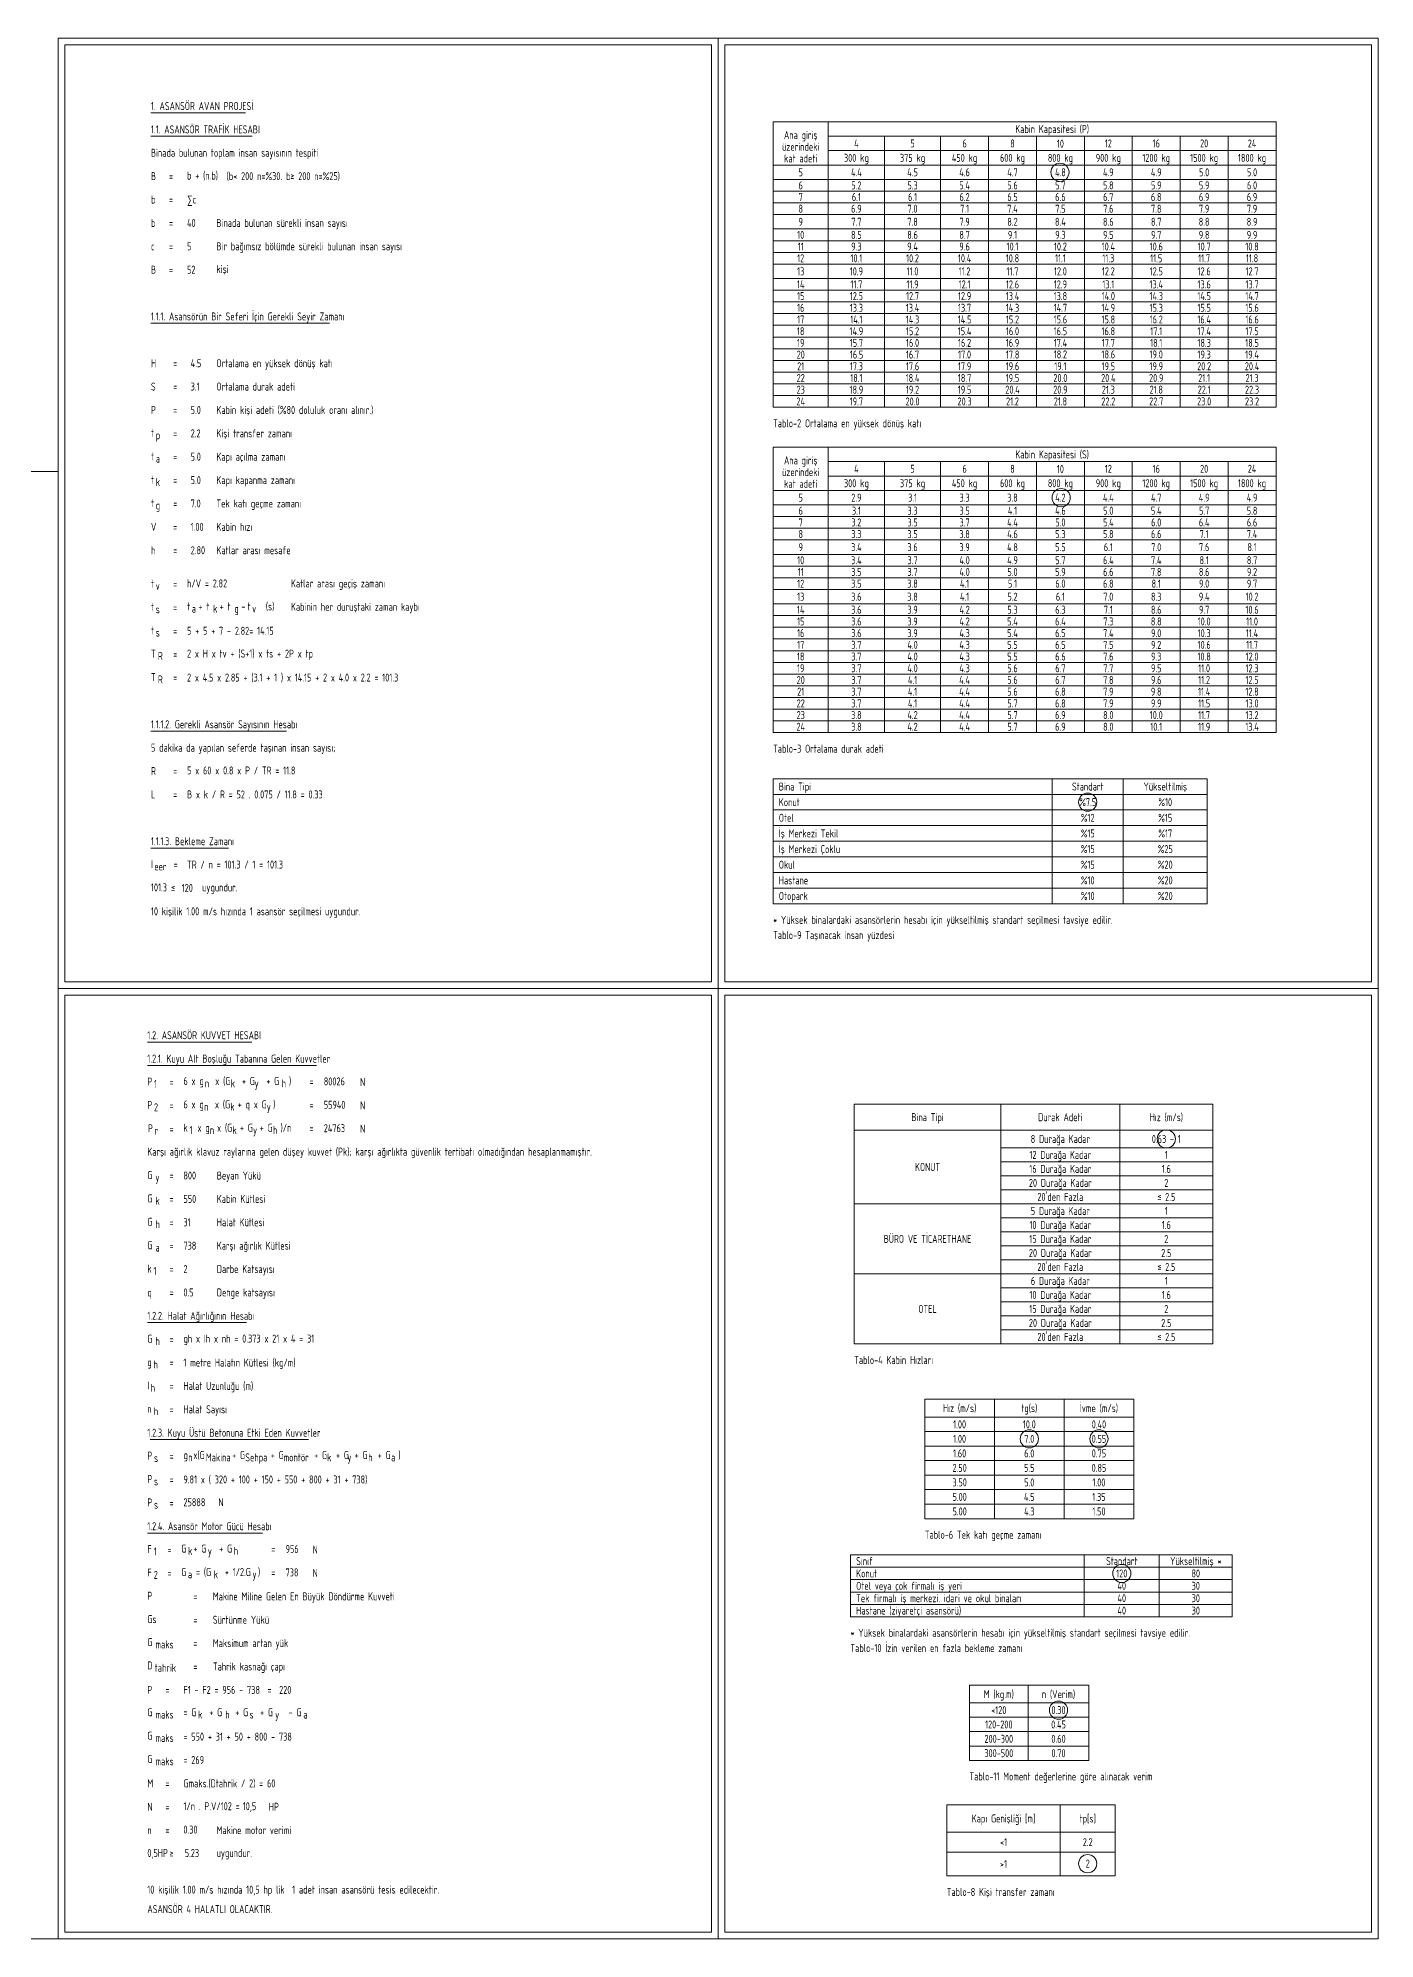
# Model space of a CAD drawing. Extents: x 173271 to 181879, y -242817 to -239967.
# Drawn here: x 175650 to 177656, y -242817 to -239967 of the extents above; entities that cross this region are included whole.
import ezdxf
from ezdxf.enums import TextEntityAlignment as Align

# ---------------------------------------------------------------- set-up
doc = ezdxf.new("R2010")
doc.units = 0
doc.header["$MEASUREMENT"] = 0
doc.layers.add('YAZI', color=7, linetype='CONTINUOUS')
doc.layers.add('YAZI1', color=240, linetype='CONTINUOUS')
doc.styles.add('style4', font='isocpeur.ttf', dxfattribs={"height": 8})

msp = doc.modelspace()

# ---------------------------------------------------------------- linework, layer by layer
at = {"layer": 'YAZI', "color": 2, "lineweight": 15}
for points in [[(175819.831, -240078.791), (175961.718, -240078.791)], [(175819.831, -240113.844), (175971.579, -240113.844)], [(175819.831, -240394.266), (176087.567, -240394.266)], [(175819.831, -241005.741), (176023.121, -241005.741)], [(175819.831, -241181.004), (175935.877, -241181.004)], [(175814.419, -241471.907), (175970.886, -241471.907)], [(175814.419, -241506.959), (176068.075, -241506.959)], [(175814.419, -241892.539), (175963.314, -241892.539)], [(175818.632, -242067.803), (176055.995, -242067.803)], [(175814.419, -242208.014), (175986.943, -242208.014)]]:
    msp.add_lwpolyline(points, dxfattribs=at)
for centre in [(177183.059, -240167.838), (177184.865, -240655.653), (177224.696, -241112.188), (177342.599, -241617.071), (177137.084, -242066.733), (177241.549, -242066.733), (177275.785, -242268.539), (177180.885, -242473.475), (177224.703, -242703.595)]:
    msp.add_circle(centre, 13.627, dxfattribs=at)
at = {"layer": 'YAZI1', "color": 2, "linetype": 'Continuous', "lineweight": 15}
for p, q in [((174305.827, -240616.561), (175680.531, -240616.561)), ((177094.543, -241565.115), (177094.543, -241924.486)), ((177272.718, -241565.155), (177272.718, -241924.526)), ((176874.455, -241603.784), (177412.479, -241603.784)), ((177094.543, -241630.474), (177412.479, -241630.474)), ((177094.543, -241651.49), (177412.479, -241651.49)), ((177094.543, -241672.506), (177412.479, -241672.506)), ((177094.543, -241693.522), (177412.479, -241693.522)), ((176874.455, -241714.538), (177412.479, -241714.538)), ((177094.543, -241735.553), (177412.479, -241735.553)), ((177094.543, -241756.569), (177412.479, -241756.569)), ((177094.543, -241777.585), (177412.479, -241777.585)), ((176874.455, -241819.406), (177412.479, -241819.406)), ((177094.543, -241798.391), (177412.479, -241798.391)), ((177094.543, -241840.422), (177412.479, -241840.422)), ((177094.543, -241861.438), (177412.479, -241861.438)), ((177094.543, -241882.454), (177412.479, -241882.454)), ((177094.543, -241903.47), (177412.479, -241903.47)), ((177183.618, -242615.325), (177183.618, -242721.975)), ((177013.26, -242656.391), (177265.788, -242656.391)), ((177265.788, -242686.425), (177013.26, -242686.425)), ((174305.827, -242816.561), (175680.531, -242816.561))]:
    msp.add_line(p, q, dxfattribs=at)
for points in [[(175680.531, -241391.561), (176670.531, -241391.561), (176670.531, -239966.561), (175680.531, -239966.561)], [(176670.531, -241391.561), (177660.531, -241391.561), (177660.531, -239966.561), (176670.531, -239966.561)], [(175690.531, -241381.561), (176660.531, -241381.561), (176660.531, -239976.561), (175690.531, -239976.561)], [(176680.531, -241381.561), (177650.531, -241381.561), (177650.531, -239976.561), (176680.531, -239976.561)], [(175680.531, -242816.561), (176670.531, -242816.561), (176670.531, -241391.561), (175680.531, -241391.561)], [(176670.531, -242816.561), (177660.531, -242816.561), (177660.531, -241391.561), (176670.531, -241391.561)], [(175690.531, -242806.561), (176660.531, -242806.561), (176660.531, -241401.561), (175690.531, -241401.561)], [(176680.531, -242806.561), (177650.531, -242806.561), (177650.531, -241401.561), (176680.531, -241401.561)], [(176874.455, -241565.115), (177412.479, -241565.115), (177412.479, -241924.486), (176874.455, -241924.486)], [(177013.26, -242615.325), (177265.788, -242615.325), (177265.788, -242721.975), (177013.26, -242721.975)]]:
    msp.add_lwpolyline(points, close=True, dxfattribs=at)
for points in [[(176752.874, -240092.191), (177507.093, -240092.191), (177507.093, -240520.106)], [(176752.874, -240092.191), (176752.874, -240520.106), (177507.093, -240520.106)], [(176835.678, -240092.191), (176835.678, -240520.106)], [(176835.678, -240113.805), (177507.093, -240113.805)], [(176835.678, -240135.418), (177507.093, -240135.418)], [(176919.885, -240113.805), (176919.885, -240520.106)], [(177004.093, -240113.805), (177004.093, -240520.106)], [(177075.95, -240113.805), (177075.95, -240520.106)], [(177147.807, -240113.805), (177147.807, -240520.106)], [(177219.665, -240114.474), (177219.665, -240520.106)], [(177291.522, -240113.805), (177291.522, -240520.106)], [(177363.379, -240113.805), (177363.379, -240520.106)], [(177435.236, -240113.805), (177435.236, -240520.106)], [(176752.874, -240157.031), (177507.093, -240157.031)], [(176752.874, -240178.644), (177507.093, -240178.644)], [(176752.874, -240196.188), (177507.093, -240196.188)], [(176752.874, -240213.731), (177507.093, -240213.731)], [(176752.874, -240231.274), (177507.093, -240231.274)], [(176752.874, -240252.887), (177507.093, -240252.887)], [(176752.874, -240270.431), (177507.093, -240270.431)], [(176752.874, -240287.974), (177507.093, -240287.974)], [(176752.874, -240305.517), (177507.093, -240305.517)], [(176752.874, -240327.13), (177507.093, -240327.13)], [(176752.874, -240344.674), (177507.093, -240344.674)], [(176752.874, -240362.217), (177507.093, -240362.217)], [(176752.874, -240379.76), (177507.093, -240379.76)], [(176752.874, -240397.303), (177507.093, -240397.303)], [(176752.874, -240414.847), (177507.093, -240414.847)], [(176752.874, -240432.39), (177507.093, -240432.39)], [(176752.874, -240449.933), (177507.093, -240449.933)], [(176752.874, -240467.476), (177507.093, -240467.476)], [(176752.874, -240485.02), (177507.093, -240485.02)], [(176752.874, -240502.563), (177507.093, -240502.563)], [(176752.874, -240580.007), (177507.093, -240580.007), (177507.093, -241007.922)], [(176752.874, -240580.007), (176752.874, -241007.922), (177507.093, -241007.922)], [(176835.678, -240580.007), (176835.678, -241007.922)], [(176835.678, -240601.62), (177507.093, -240601.62)], [(176835.678, -240623.233), (177507.093, -240623.233)], [(176919.885, -240601.62), (176919.885, -241007.922)], [(177004.093, -240601.62), (177004.093, -241007.922)], [(177075.95, -240601.62), (177075.95, -241007.922)], [(177147.807, -240601.62), (177147.807, -241007.922)], [(177219.665, -240602.29), (177219.665, -241007.922)], [(177291.522, -240601.62), (177291.522, -241007.922)], [(177363.379, -240601.62), (177363.379, -241007.922)], [(177435.236, -240601.62), (177435.236, -241007.922)], [(176752.874, -240644.847), (177507.093, -240644.847)], [(176752.874, -240666.46), (177507.093, -240666.46)], [(176752.874, -240684.003), (177507.093, -240684.003)], [(176752.874, -240701.547), (177507.093, -240701.547)], [(176752.874, -240719.09), (177507.093, -240719.09)], [(176752.874, -240740.703), (177507.093, -240740.703)], [(176752.874, -240758.246), (177507.093, -240758.246)], [(176752.874, -240775.79), (177507.093, -240775.79)], [(176752.874, -240793.333), (177507.093, -240793.333)], [(176752.874, -240814.946), (177507.093, -240814.946)], [(176752.874, -240832.489), (177507.093, -240832.489)], [(176752.874, -240850.033), (177507.093, -240850.033)], [(176752.874, -240867.576), (177507.093, -240867.576)], [(176752.874, -240885.119), (177507.093, -240885.119)], [(176752.874, -240902.662), (177507.093, -240902.662)], [(176752.874, -240920.206), (177507.093, -240920.206)], [(176752.874, -240937.749), (177507.093, -240937.749)], [(176752.874, -240955.292), (177507.093, -240955.292)], [(176752.874, -240972.835), (177507.093, -240972.835)], [(176752.874, -240990.379), (177507.093, -240990.379)], [(177403.974, -241077.026), (176752.874, -241077.026), (176752.874, -241264.555)], [(177171.438, -241077.026), (177171.438, -241264.555)], [(177277.955, -241077.026), (177277.955, -241264.555)], [(177403.974, -241077.026), (177403.974, -241264.555)], [(176752.874, -241100.467), (177403.974, -241100.467)], [(176752.874, -241123.908), (177403.974, -241123.908)], [(176752.874, -241147.349), (177403.974, -241147.349)], [(176752.874, -241170.79), (177403.974, -241170.79)], [(176752.874, -241194.232), (177403.974, -241194.232)], [(176752.874, -241217.673), (177403.974, -241217.673)], [(176752.874, -241241.114), (177403.974, -241241.114)], [(176752.874, -241264.555), (177403.974, -241264.555)], [(176980.386, -242007.274), (176980.386, -242186.432)], [(176980.386, -242007.274), (177293.781, -242007.274)], [(177084.851, -242007.274), (177084.851, -242186.432)], [(177189.316, -242007.274), (177189.316, -242186.432)], [(177293.781, -242007.274), (177293.781, -242186.432)], [(176980.386, -242034.087), (177293.781, -242034.087)], [(176980.386, -242055.851), (177293.781, -242055.851)], [(176980.386, -242077.614), (177293.781, -242077.614)], [(176980.386, -242099.378), (177293.781, -242099.378)], [(176980.386, -242121.142), (177293.781, -242121.142)], [(176980.386, -242142.905), (177293.781, -242142.905)], [(176980.386, -242164.669), (177293.781, -242164.669)], [(176980.386, -242186.432), (177293.781, -242186.432)], [(176868.858, -242240.712), (177441.492, -242240.712)], [(176868.858, -242240.712), (176868.858, -242333.469)], [(177219.507, -242240.712), (177219.507, -242333.469)], [(177332.062, -242240.712), (177332.062, -242333.469)], [(177441.492, -242240.712), (177441.492, -242333.469)], [(176868.858, -242259.264), (177441.492, -242259.264)], [(176868.858, -242277.815), (177441.492, -242277.815)], [(176868.858, -242296.366), (177441.492, -242296.366)], [(176868.858, -242314.918), (177441.492, -242314.918)], [(176868.858, -242333.469), (177441.492, -242333.469)], [(177047.303, -242548.766), (177047.303, -242436.217), (177226.356, -242436.217)], [(177135.415, -242436.217), (177135.415, -242548.766)], [(177226.356, -242436.217), (177226.356, -242548.766)], [(177047.303, -242462.719), (177226.356, -242462.719)], [(177047.303, -242484.231), (177226.356, -242484.231)], [(177047.303, -242505.743), (177226.356, -242505.743)], [(177047.303, -242527.255), (177226.356, -242527.255)], [(177047.303, -242548.766), (177226.356, -242548.766)]]:
    msp.add_lwpolyline(points, dxfattribs=at)

# ---------------------------------------------------------------- texts
at = {"layer": 'YAZI', "color": 2, "lineweight": 15, "style": 'style4', "width": 0.7}
for s, p in [('1. ASANSÖR AVAN PROJESİ', (175819.831, -240074.509)), ('1.1. ASANSÖR TRAFİK HESABI', (175819.831, -240109.562)), ('Binada bulunan toplam insan sayısının tespiti', (175819.831, -240144.615)), ('B', (175819.831, -240179.667)), ('b + (n.b)', (175873.925, -240178.802)), ('(b< 200 n=%%%30. b≥ 200 n=%%%25)', (175933.252, -240179.667)), ('=', (175846.878, -240179.667)), ('b', (175819.831, -240214.72)), ('=', (175846.878, -240214.72)), ('∑c', (175873.925, -240214.72)), ('b', (175819.831, -240249.773)), ('=', (175846.878, -240249.773)), ('Binada bulunan sürekli insan sayısı', (175918.065, -240249.773)), ('c', (175819.831, -240284.826)), ('=', (175846.878, -240284.826)), ('5', (175873.925, -240284.826)), ('Bir bağımsız bölümde sürekli bulunan insan sayısı ', (175918.065, -240284.826)), ('B', (175819.831, -240319.878)), ('kişi', (175918.065, -240319.013)), ('=', (175846.878, -240319.878)), ('1.1.1. Asansörün Bir Seferi İçin Gerekli Seyir Zamanı', (175819.831, -240389.984)), ('H', (175819.831, -240460.089)), ('=', (175853.153, -240460.089)), ('4.5', (175879.387, -240460.089)), ('Ortalama en yüksek dönüş katı', (175918.065, -240460.089)), ('S', (175819.831, -240495.142)), ('=', (175853.153, -240495.142)), ('3.1', (175879.387, -240495.142)), ('Ortalama durak adeti', (175918.065, -240495.142)), ('P', (175819.831, -240530.195)), ('=', (175853.153, -240530.195)), ('5.0', (175879.387, -240530.195)), ('Kabin kişi adeti (%80 doluluk oranı alınır.)', (175918.065, -240530.195)), ('t', (175819.831, -240564.598)), ('p', (175826.972, -240568.06)), ('=', (175853.153, -240565.247)), ('2.2', (175879.387, -240565.247)), ('Kişi transfer zamanı', (175918.065, -240565.247)), ('t', (175819.831, -240599.651)), ('a', (175826.972, -240603.113)), ('=', (175853.153, -240600.3)), ('5.0', (175879.387, -240600.3)), ('Kapı açılma zamanı', (175918.065, -240600.3)), ('t', (175819.831, -240634.704)), ('5.0', (175879.387, -240635.353)), ('Kapı kapanma zamanı', (175918.065, -240635.353)), ('k', (175826.972, -240638.166)), ('=', (175853.153, -240635.353)), ('t', (175819.831, -240669.756)), ('g', (175826.972, -240673.218)), ('=', (175853.153, -240670.405)), ('7.0', (175879.387, -240670.405)), ('Tek katı geçme zamanı', (175918.065, -240670.405)), ('V', (175819.831, -240705.458)), ('=', (175853.153, -240705.458)), ('1.00', (175879.387, -240705.458)), ('Kabin hızı', (175918.065, -240705.458)), ('h', (175819.831, -240740.511)), ('=', (175853.153, -240740.511)), ('2.80', (175879.387, -240740.511)), ('Katlar arası mesafe', (175918.065, -240740.511)), ('t', (175819.831, -240790.493)), ('v', (175826.972, -240793.955)), ('=', (175853.153, -240791.143)), ('h/V = 2.82', (175873.925, -240790.277)), ('Katlar arası geçiş zamanı', (176029.863, -240790.277)), ('t', (175819.831, -240825.546)), ('s', (175826.972, -240829.008)), ('=', (175853.153, -240826.195)), ('t', (175873.925, -240824.681)), ('a ', (175881.065, -240828.143)), ('+ t', (175891.019, -240824.681)), ('k ', (175913.089, -240828.143)), ('+ t', (175922.826, -240824.681)), ('g ', (175944.896, -240828.143)), ('-', (175955.397, -240824.681)), (' t', (175958.96, -240824.681)), ('v    ', (175971.51, -240828.143)), ('(s)', (175992.066, -240824.681)), ('Kabinin her duruştaki zaman kaybı', (176029.863, -240825.33)), ('t', (175819.831, -240860.599)), ('5 + 5 + 7 - 2.82= 14.15', (175873.925, -240861.248)), ('s', (175826.972, -240864.061)), ('=', (175853.153, -240861.248)), ('T', (175819.831, -240895.652)), ('R', (175830.217, -240899.114)), ('=', (175853.153, -240896.301)), ('2 x H x tv + (S+1) x ts + 2P x tp', (175873.925, -240895.435)), ('T', (175819.831, -240930.704)), ('R', (175830.217, -240934.166)), ('=', (175853.153, -240931.353)), ('2 x 4.5 x 2.85 + (3.1 + 1 ) x 14.15 + 2 x 4.0 x 2.2 = 101.3', (175873.925, -240931.353)), ('1.1.1.2. Gerekli Asansör Sayısının Hesabı', (175819.831, -241001.459)), ('5 dakika da yapılan seferde taşınan insan sayısı;', (175819.831, -241036.512)), ('R ', (175819.831, -241071.564)), ('=', (175853.153, -241071.564)), ('5 x 60 x 0.8 x P / TR = 11.8', (175873.925, -241070.699)), ('L', (175819.831, -241106.617)), ('=', (175853.153, -241106.617)), ('B x k / R = 52 . 0.075 / 11.8 = 0.33', (175873.925, -241106.617)), ('1.1.1.3. Bekleme Zamanı', (175819.831, -241176.722)), ('I', (175819.831, -241211.126)), ('eer', (175824.808, -241214.588)), ('=', (175853.803, -241211.775)), ('TR / n = 101.3 / 1 = 101.3', (175873.925, -241211.775)), ('101.3', (175819.831, -241245.962)), ('≤', (175849.895, -241246.828)), ('120', (175865.97, -241246.828)), ('uygundur.', (175896.448, -241245.962)), ('10 kişilik 1.00 m/s hızında 1 asansör seçilmesi uygundur.', (175819.831, -241281.881)), ('1.2. ASANSÖR KUVVET HESABI', (175814.419, -241467.625)), ('1.2.1. Kuyu Alt Boşluğu Tabanına Gelen Kuvvetler', (175814.419, -241502.677)), ('P', (175814.419, -241537.081)), ('1', (175824.372, -241540.543)), ('=', (175847.74, -241537.73)), ('6 x g', (175868.512, -241536.215)), ('n', (175900.712, -241539.677)), ('x (G', (175916.203, -241536.215)), ('k', (175939.456, -241539.677)), ('+ G', (175956.22, -241536.215)), ('y', (175975.298, -241539.677)), ('+ G', (175992.728, -241536.215)), ('h', (176015.776, -241539.677)), (')', (176026.834, -241536.215)), ('=', (176057.624, -241536.864)), ('80026', (176079.045, -241536.864)), ('N', (176133.473, -241537.73)), ('P', (175814.419, -241572.134)), ('2', (175824.372, -241575.596)), ('=', (175847.74, -241572.783)), ('6 x g', (175868.512, -241571.268)), ('x (G', (175915.819, -241571.268)), ('k ', (175938.785, -241574.73)), ('+ q x G', (175949.903, -241571.268)), (')', (176002.957, -241571.268)), ('=', (176057.624, -241571.917)), ('55940', (176079.045, -241571.917)), ('N', (176133.473, -241572.783)), ('k', (175868.512, -241606.321)), ('n', (175899.69, -241574.73)), ('x (G', (175918.961, -241606.321)), ('+ G', (175953.245, -241606.321)), ('+ G', (175982.901, -241606.321)), ('y', (175993.521, -241574.73)), (')/n', (176014.174, -241606.321)), ('P', (175815.284, -241607.186)), ('r', (175825.238, -241610.648)), ('=', (175847.74, -241607.835)), ('1', (175877.6, -241609.783)), (' x g', (175883.875, -241606.321)), ('n', (175908.153, -241609.783)), ('k', (175942.124, -241609.783)), ('y', (175972.978, -241609.783)), ('h', (176002.842, -241609.783)), ('=', (176057.624, -241606.97)), ('24763', (176079.045, -241606.97)), ('N', (176133.473, -241607.835)), ('Karşı ağırlık klavuz raylarına gelen düşey kuvvet (Pk); karşı ağırlıkta güvenlik tertibatı olmadığından hesaplanmamıştır.', (175814.419, -241642.239)), ('G', (175814.419, -241677.292)), ('y', (175826.536, -241680.754)), ('=', (175847.74, -241677.941)), ('800', (175868.512, -241677.941)), ('Beyan Yükü', (175918.611, -241677.941)), ('G', (175814.419, -241712.344)), ('k', (175826.536, -241715.806)), ('=', (175847.74, -241712.994)), ('550', (175868.512, -241712.994)), ('Kabin Kütlesi', (175918.611, -241712.994)), ('G', (175814.419, -241747.397)), ('31', (175868.512, -241748.046)), ('Halat Kütlesi', (175918.611, -241748.046)), ('h', (175826.536, -241750.859)), ('=', (175847.74, -241748.046)), ('G', (175814.419, -241782.45)), ('a', (175826.536, -241785.912)), ('=', (175847.74, -241783.099)), ('738', (175868.512, -241783.099)), ('Karşı ağırlık Kütlesi', (175918.611, -241783.099)), ('k', (175814.419, -241817.503)), ('1', (175823.507, -241820.965)), ('=', (175847.74, -241818.152)), ('2', (175868.512, -241818.152)), ('Darbe Katsayısı', (175918.611, -241818.152)), ('q', (175814.419, -241853.204)), ('=', (175847.74, -241853.204)), ('0.5', (175868.512, -241853.204)), ('Denge katsayısı', (175918.611, -241853.204)), ('1.2.2. Halat Ağırlığının Hesabı', (175814.419, -241888.257)), ('G', (175814.419, -241922.661)), ('h', (175826.536, -241926.123)), ('=', (175847.74, -241923.31)), ('gh x Ih x nh = 0.373 x 21 x 4 = 31', (175868.512, -241922.444)), ('g', (175814.419, -241957.713)), ('h', (175823.507, -241961.175)), ('=', (175847.74, -241958.363)), ('1 metre Halatın Kütlesi (kg/m)', (175868.512, -241958.363)), ('I', (175814.419, -241992.766)), ('h', (175819.395, -241996.228)), ('=', (175847.74, -241993.415)), ('Halat Uzunluğu (m)', (175868.512, -241993.415)), ('n', (175814.419, -242027.819)), ('h', (175824.156, -242031.281)), ('=', (175847.74, -242028.468)), ('Halat Sayısı', (175868.512, -242028.468)), ('1.2.3. Kuyu Üstü Betonuna Etki Eden Kuvvetler', (175814.419, -242063.521)), ('P', (175814.419, -242097.924)), ('s', (175824.372, -242101.386)), ('=', (175847.74, -242098.573)), ('g', (175868.512, -242097.059)), ('n', (175875.858, -242100.521)), ('x(G', (175883.438, -242097.059)), ('Makina', (175902.191, -242100.521)), ('  + G', (175930.122, -242097.059)), ('Sehpa', (175961.243, -242100.521)), ('   + G', (175982.426, -242097.059)), ('montör', (176018.701, -242100.521)), ('   + G', (176047.433, -242097.059)), ('k', (176084.06, -242100.521)), ('  + G', (176085.948, -242097.059)), ('y', (176114.482, -242100.521)), (' + G', (176119.611, -242097.059)), ('h', (176145.654, -242100.521)), (' + G', (176154.232, -242097.059)), ('a', (176179.995, -242100.521)), (')', (176190.845, -242097.059)), ('P', (175814.419, -242132.977)), ('s', (175824.372, -242136.439)), ('=', (175847.74, -242133.626)), ('9.81 x ( 320 + 100 + 150 + 550 + 800 + 31 + 738)', (175868.512, -242133.626)), ('P', (175814.419, -242168.03)), ('s', (175824.372, -242171.492)), ('=', (175847.74, -242168.679)), ('25888', (175868.512, -242167.813)), ('N', (175920.982, -242167.813)), ('1.2.4. Asansör Motor Gücü Hesabı', (175814.419, -242203.732)), ('F', (175814.419, -242238.135)), ('1', (175823.939, -242241.597)), ('=', (175844.495, -242238.784)), ('G', (175865.267, -242237.27)), ('k', (175875.532, -242240.732)), ('+ G', (175883.442, -242237.27)), ('y', (175905.172, -242240.732)), ('+ G', (175922.222, -242237.27)), ('h', (175943.952, -242240.732)), ('=', (176000.261, -242237.919)), ('956', (176021.683, -242237.919)), ('N', (176062.344, -242238.784)), ('F', (175814.419, -242273.188)), ('2', (175823.939, -242276.65)), ('=', (175844.495, -242273.837)), ('G', (175865.267, -242272.322)), ('a ', (175875.178, -242275.784)), ('= (G', (175887.337, -242272.322)), ('k ', (175913.865, -242275.784)), ('+ 1/2.G', (175930.612, -242272.322)), ('y', (175972.074, -242275.784)), (')', (175980.323, -242272.322)), ('=', (176000.261, -242272.971)), ('738', (176021.683, -242272.971)), ('N', (176062.344, -242273.837)), ('P', (175814.419, -242308.024)), ('=', (175883.442, -242308.89)), ('Makine Miline Gelen En Büyük Döndürme Kuvveti', (175912.653, -242308.89)), ('Gs', (175814.419, -242343.077)), ('Sürtünme Yükü', (175912.653, -242343.942)), ('=', (175883.442, -242343.942)), ('G', (175814.419, -242377.48)), ('maks', (175826.536, -242380.942)), ('=', (175883.442, -242378.995)), ('Maksimum artan yük', (175912.653, -242378.995)), ('D', (175814.419, -242412.533)), ('tahrik', (175825.454, -242415.995)), ('=', (175883.442, -242414.048)), ('Tahrik kasnağı çapı ', (175912.653, -242414.048)), ('P', (175814.419, -242449.1)), ('=', (175841.466, -242449.1)), ('F1 - F2 = 956 - 738  =  220', (175868.512, -242449.1)), ('G', (175814.419, -242482.639)), ('maks', (175826.536, -242486.101)), ('= G', (175868.512, -242482.639)), ('k', (175890.393, -242486.101)), (' + G', (175901.618, -242482.639)), ('h', (175931.264, -242486.101)), (' + G', (175940.565, -242482.639)), ('s', (175967.691, -242486.101)), (' + G', (175977.782, -242482.639)), ('y ', (176006.13, -242486.101)), ('- G', (176026.223, -242482.639)), ('a', (176048.332, -242486.101)), ('G', (175814.419, -242517.691)), ('maks', (175826.536, -242521.153)), ('= 550 + 31 + 50 + 800 - 738', (175868.512, -242519.206)), ('G', (175814.419, -242552.744)), ('maks', (175826.536, -242556.206)), ('= 269', (175868.512, -242554.259)), ('M', (175814.419, -242589.311)), ('=', (175841.466, -242589.311)), ('Gmaks.(Dtahrik / 2) = 60', (175868.512, -242589.311)), ('N', (175814.419, -242624.364)), ('=', (175841.466, -242624.364)), ('1/n . P.V/102 = ', (175868.512, -242623.499)), ('10,5', (175957.483, -242623.499)), ('HP', (175996.609, -242624.364)), ('0.30', (175868.512, -242658.551)), ('Makine motor verimi', (175918.253, -242659.417)), ('n', (175814.419, -242659.417)), ('=', (175841.466, -242659.417)), ('0,5HP', (175814.419, -242693.604)), ('≥', (175847.665, -242694.469)), ('5.23', (175870.515, -242693.604)), ('uygundur.', (175918.253, -242693.604)), ('10 kişilik 1.00 m/s hızında 10,5 hp lik  1 adet insan asansörü tesis edilecektir.', (175814.419, -242748.568)), ('ASANSÖR 4 HALATLI OLACAKTIR.', (175814.419, -242777.792))]:
    msp.add_text(s, height=12, dxfattribs=at).set_placement(p)
at = {"layer": 'YAZI', "color": 7, "lineweight": 15, "style": 'style4', "width": 0.7}
for s, p in [('40', (175873.925, -240249.773)), ('52', (175873.925, -240319.878))]:
    msp.add_text(s, height=12, dxfattribs=at).set_placement(p)
at = {"layer": 'YAZI1', "color": 2, "linetype": 'Continuous', "lineweight": 15, "style": 'style4', "width": 0.7}
for s, p in [('Ana giriş', (176794.276, -240111.98)), ('Kabin Kapasitesi (P)', (177171.385, -240102.998)), ('üzerindeki', (176794.276, -240129.523)), ('300 kg', (176877.782, -240146.224)), ('4', (176877.782, -240124.611)), ('375 kg', (176961.989, -240146.224)), ('5', (176961.989, -240124.611)), ('450 kg', (177040.022, -240146.224)), ('6', (177040.022, -240124.611)), ('600 kg', (177111.879, -240146.224)), ('8', (177111.879, -240124.611)), ('800 kg', (177183.736, -240146.224)), ('10', (177183.736, -240124.946)), ('900 kg', (177255.593, -240146.224)), ('12', (177255.593, -240124.611)), ('1200 kg', (177327.45, -240146.224)), ('16', (177327.45, -240124.611)), ('1500 kg', (177399.307, -240146.224)), ('20', (177399.307, -240124.611)), ('1800 kg', (177471.165, -240146.224)), ('24', (177471.165, -240124.611)), ('kat adeti', (176794.276, -240147.067)), ('5', (176794.276, -240167.838)), ('4.4', (176877.782, -240167.838)), ('4.5', (176961.989, -240167.838)), ('4.6', (177040.022, -240167.838)), ('4.7', (177111.879, -240167.838)), ('4.8', (177183.736, -240167.838)), ('4.9', (177255.593, -240167.838)), ('4.9', (177327.45, -240167.838)), ('5.0', (177399.307, -240167.838)), ('5.0', (177471.165, -240167.838)), ('6', (176794.276, -240187.416)), ('5.2', (176877.782, -240187.416)), ('5.3', (176961.989, -240187.416)), ('5.4', (177040.022, -240187.416)), ('5.6', (177111.879, -240187.416)), ('5.7', (177183.736, -240187.416)), ('5.8', (177255.593, -240187.416)), ('5.9', (177327.45, -240187.416)), ('5.9', (177399.307, -240187.416)), ('6.0', (177471.165, -240187.416)), ('7', (176794.276, -240204.959)), ('8', (176794.276, -240222.502)), ('6.9', (176877.782, -240222.502)), ('6.1', (176877.782, -240204.959)), ('7.0', (176961.989, -240222.502)), ('6.1', (176961.989, -240204.959)), ('6.2', (177040.022, -240204.959)), ('7.1', (177040.022, -240222.502)), ('7.4', (177111.879, -240222.502)), ('6.5', (177111.879, -240204.959)), ('7.5', (177183.736, -240222.502)), ('6.6', (177183.736, -240204.959)), ('7.6', (177255.593, -240222.502)), ('6.7', (177255.593, -240204.959)), ('7.8', (177327.45, -240222.502)), ('6.8', (177327.45, -240204.959)), ('7.9', (177399.307, -240222.502)), ('6.9', (177399.307, -240204.959)), ('7.9', (177471.165, -240222.502)), ('6.9', (177471.165, -240204.959)), ('9', (176794.276, -240242.081)), ('7.7', (176877.782, -240242.081)), ('7.8', (176961.989, -240242.081)), ('7.9', (177040.022, -240242.081)), ('8.2', (177111.879, -240242.081)), ('8.4', (177183.736, -240242.081)), ('8.6', (177255.593, -240242.081)), ('8.7', (177327.45, -240242.081)), ('8.8', (177399.307, -240242.081)), ('8.9', (177471.165, -240242.081)), ('10', (176794.276, -240261.659)), ('11', (176794.276, -240279.202)), ('8.5', (176877.782, -240261.659)), ('9.3', (176877.782, -240279.202)), ('9.4', (176961.989, -240279.202)), ('8.6', (176961.989, -240261.659)), ('9.6', (177040.022, -240279.202)), ('8.7', (177040.022, -240261.659)), ('10.1', (177111.879, -240279.202)), ('9.1', (177111.879, -240261.659)), ('10.2', (177183.736, -240279.202)), ('9.3', (177183.736, -240261.659)), ('10.4', (177255.593, -240279.202)), ('9.5', (177255.593, -240261.659)), ('10.6', (177327.45, -240279.202)), ('9.7', (177327.45, -240261.659)), ('10.7', (177399.307, -240279.202)), ('9.8', (177399.307, -240261.659)), ('10.8', (177471.165, -240279.202)), ('9.9', (177471.165, -240261.659)), ('13', (176794.276, -240316.324)), ('12', (176794.276, -240296.746)), ('10.9', (176877.782, -240316.324)), ('10.1', (176877.782, -240296.746)), ('10.2', (176961.989, -240296.746)), ('11.0', (176961.989, -240316.324)), ('10.4', (177040.022, -240296.746)), ('11.2', (177040.022, -240316.324)), ('10.8', (177111.879, -240296.746)), ('11.7', (177111.879, -240316.324)), ('12.0', (177183.736, -240316.324)), ('11.1', (177183.736, -240296.746)), ('12.2', (177255.593, -240316.324)), ('11.3', (177255.593, -240296.746)), ('12.5', (177327.45, -240316.324)), ('11.5', (177327.45, -240296.746)), ('12.6', (177399.307, -240316.324)), ('11.7', (177399.307, -240296.746)), ('12.7', (177471.165, -240316.324)), ('11.8', (177471.165, -240296.746)), ('14', (176794.276, -240335.902)), ('11.7', (176877.782, -240335.902)), ('11.9', (176961.989, -240335.902)), ('12.1', (177040.022, -240335.902)), ('12.6', (177111.879, -240335.902)), ('12.9', (177183.736, -240335.902)), ('13.1', (177255.593, -240335.902)), ('13.4', (177327.45, -240335.902)), ('13.6', (177399.307, -240335.902)), ('13.7', (177471.165, -240335.902)), ('15', (176794.276, -240353.445)), ('16', (176794.276, -240370.989)), ('12.5', (176877.782, -240353.445)), ('13.3', (176877.782, -240370.989)), ('13.4', (176961.989, -240370.989)), ('12.7', (176961.989, -240353.445)), ('12.9', (177040.022, -240353.445)), ('13.7', (177040.022, -240370.989)), ('13.4', (177111.879, -240353.445)), ('14.3', (177111.879, -240370.989)), ('13.8', (177183.736, -240353.445)), ('14.7', (177183.736, -240370.989)), ('14.9', (177255.593, -240370.989)), ('14.0', (177255.593, -240353.445)), ('14.3', (177327.45, -240353.445)), ('15.3', (177327.45, -240370.989)), ('14.5', (177399.307, -240353.445)), ('15.5', (177399.307, -240370.989)), ('15.6', (177471.165, -240370.989)), ('14.7', (177471.165, -240353.445)), ('17', (176794.276, -240388.532)), ('14.1', (176877.782, -240388.532)), ('14.3', (176961.989, -240388.532)), ('14.5', (177040.022, -240388.532)), ('15.2', (177111.879, -240388.532)), ('15.6', (177183.736, -240388.532)), ('15.8', (177255.593, -240388.532)), ('16.2', (177327.45, -240388.532)), ('16.4', (177399.307, -240388.532)), ('16.6', (177471.165, -240388.532)), ('18', (176794.276, -240406.075)), ('19', (176794.276, -240423.618)), ('14.9', (176877.782, -240406.075)), ('15.7', (176877.782, -240423.618)), ('15.2', (176961.989, -240406.075)), ('16.0', (176961.989, -240423.618)), ('15.4', (177040.022, -240406.075)), ('16.2', (177040.022, -240423.618)), ('16.9', (177111.879, -240423.618)), ('16.0', (177111.879, -240406.075)), ('16.5', (177183.736, -240406.075)), ('17.4', (177183.736, -240423.618)), ('16.8', (177255.593, -240406.075)), ('17.7', (177255.593, -240423.618)), ('18.1', (177327.45, -240423.618)), ('17.1', (177327.45, -240406.075)), ('18.3', (177399.307, -240423.618)), ('17.4', (177399.307, -240406.075)), ('18.5', (177471.165, -240423.618)), ('17.5', (177471.165, -240406.075)), ('20', (176794.276, -240441.162)), ('21', (176794.276, -240458.705)), ('17.3', (176877.782, -240458.635)), ('16.5', (176877.992, -240441.162)), ('16.7', (176961.989, -240441.162)), ('17.6', (176961.989, -240458.705)), ('17.9', (177040.022, -240458.705)), ('17.0', (177040.022, -240441.162)), ('19.6', (177111.879, -240458.635)), ('17.8', (177112.089, -240441.162)), ('18.2', (177183.736, -240440.951)), ('19.1', (177183.736, -240458.705)), ('18.6', (177255.593, -240440.951)), ('19.5', (177255.593, -240458.635)), ('19.9', (177327.45, -240458.635)), ('19.0', (177327.45, -240440.951)), ('20.2', (177399.307, -240458.635)), ('19.3', (177399.307, -240441.162)), ('20.4', (177471.165, -240458.635)), ('19.4', (177471.165, -240441.162)), ('22', (176794.276, -240476.248)), ('18.1', (176877.782, -240476.248)), ('18.4', (176961.989, -240476.248)), ('18.7', (177040.022, -240476.318)), ('19.5', (177111.879, -240476.248)), ('20.0', (177183.736, -240476.248)), ('20.4', (177255.593, -240476.248)), ('20.9', (177327.45, -240476.318)), ('21.1', (177399.307, -240476.318)), ('21.3', (177471.165, -240476.318)), ('24', (176794.276, -240511.335)), ('23', (176794.276, -240493.791)), ('18.9', (176877.782, -240493.791)), ('19.7', (176877.782, -240511.335)), ('20.0', (176961.989, -240511.335)), ('19.2', (176961.989, -240493.791)), ('20.3', (177040.022, -240511.335)), ('19.5', (177040.022, -240493.791)), ('20.4', (177111.879, -240493.791)), ('21.2', (177111.879, -240511.335)), ('20.9', (177183.736, -240493.791)), ('21.8', (177183.736, -240511.335)), ('22.2', (177255.593, -240511.335)), ('21.3', (177255.593, -240493.791)), ('22.7', (177327.45, -240511.335)), ('21.8', (177327.45, -240493.791)), ('23.0', (177399.307, -240511.335)), ('22.1', (177399.307, -240493.791)), ('22.3', (177471.165, -240493.791)), ('23.2', (177471.165, -240511.335)), ('Ana giriş', (176794.276, -240599.796)), ('Kabin Kapasitesi (S)', (177171.385, -240590.814)), ('üzerindeki', (176794.276, -240617.339)), ('4', (176877.782, -240612.427)), ('5', (176961.989, -240612.427)), ('6', (177040.022, -240612.427)), ('8', (177111.879, -240612.427)), ('10', (177183.736, -240612.762)), ('12', (177255.593, -240612.427)), ('16', (177327.45, -240612.427)), ('20', (177399.307, -240612.427)), ('24', (177471.165, -240612.427)), ('kat adeti', (176794.276, -240634.882)), ('5', (176794.276, -240655.653)), ('300 kg', (176877.782, -240634.04)), ('2.9', (176877.782, -240655.653)), ('375 kg', (176961.989, -240634.04)), ('3.1', (176961.989, -240655.653)), ('450 kg', (177040.022, -240634.04)), ('3.3', (177040.022, -240655.653)), ('600 kg', (177111.879, -240634.04)), ('3.8', (177111.879, -240655.653)), ('800 kg', (177183.736, -240634.04)), ('4.2', (177183.736, -240655.653)), ('900 kg', (177255.593, -240634.04)), ('4.4', (177255.593, -240655.653)), ('1200 kg', (177327.45, -240634.04)), ('4.7', (177327.45, -240655.653)), ('1500 kg', (177399.307, -240634.04)), ('4.9', (177399.307, -240655.653)), ('1800 kg', (177471.165, -240634.04)), ('4.9', (177471.165, -240655.653)), ('6', (176794.276, -240675.232)), ('3.1', (176877.782, -240675.232)), ('3.3', (176961.989, -240675.232)), ('3.5', (177040.022, -240675.232)), ('4.1', (177111.879, -240675.232)), ('4.6', (177183.736, -240675.232)), ('5.0', (177255.593, -240675.232)), ('5.4', (177327.45, -240675.232)), ('5.7', (177399.307, -240675.232)), ('5.8', (177471.165, -240675.232)), ('7', (176794.276, -240692.775)), ('8', (176794.276, -240710.318)), ('3.3', (176877.782, -240710.318)), ('3.2', (176877.782, -240692.775)), ('3.5', (176961.989, -240692.775)), ('3.5', (176961.989, -240710.318)), ('3.8', (177040.022, -240710.318)), ('3.7', (177040.022, -240692.775)), ('4.4', (177111.879, -240692.775)), ('4.6', (177111.879, -240710.318)), ('5.3', (177183.736, -240710.318)), ('5.0', (177183.736, -240692.775)), ('5.8', (177255.593, -240710.318)), ('5.4', (177255.593, -240692.775)), ('6.6', (177327.45, -240710.318)), ('6.0', (177327.45, -240692.775)), ('6.4', (177399.307, -240692.775)), ('7.1', (177399.307, -240710.318)), ('7.4', (177471.165, -240710.318)), ('6.6', (177471.165, -240692.775)), ('9', (176794.276, -240729.896)), ('3.4', (176877.782, -240729.896)), ('3.6', (176961.989, -240729.896)), ('3.9', (177040.022, -240729.896)), ('4.8', (177111.879, -240729.896)), ('5.5', (177183.736, -240729.896)), ('6.1', (177255.593, -240729.896)), ('7.0', (177327.45, -240729.896)), ('7.6', (177399.307, -240729.896)), ('8.1', (177471.165, -240729.896)), ('10', (176794.276, -240749.475)), ('11', (176794.276, -240767.018)), ('3.4', (176877.782, -240749.475)), ('3.5', (176877.782, -240767.018)), ('3.7', (176961.989, -240749.475)), ('3.7', (176961.989, -240767.018)), ('4.0', (177040.022, -240749.475)), ('4.0', (177040.022, -240767.018)), ('4.9', (177111.879, -240749.475)), ('5.0', (177111.879, -240767.018)), ('5.9', (177183.736, -240767.018)), ('5.7', (177183.736, -240749.475)), ('6.4', (177255.593, -240749.475)), ('6.6', (177255.593, -240767.018)), ('7.8', (177327.45, -240767.018)), ('7.4', (177327.45, -240749.475)), ('8.6', (177399.307, -240767.018)), ('8.1', (177399.307, -240749.475)), ('8.7', (177471.165, -240749.475)), ('9.2', (177471.165, -240767.018)), ('12', (176794.276, -240784.561)), ('3.5', (176877.782, -240784.561)), ('3.8', (176961.989, -240784.561)), ('4.1', (177040.022, -240784.561)), ('5.1', (177111.879, -240784.561)), ('6.0', (177183.736, -240784.561)), ('6.8', (177255.593, -240784.561)), ('8.1', (177327.45, -240784.561)), ('9.0', (177399.307, -240784.561)), ('9.7', (177471.165, -240784.561)), ('14', (176794.276, -240823.718)), ('13', (176794.276, -240804.139)), ('3.6', (176877.782, -240804.139)), ('3.6', (176877.782, -240823.718)), ('3.8', (176961.989, -240804.139)), ('3.9', (176961.989, -240823.718)), ('4.2', (177040.022, -240823.718)), ('4.1', (177040.022, -240804.139)), ('5.3', (177111.879, -240823.718)), ('5.2', (177111.879, -240804.139)), ('6.3', (177183.736, -240823.718)), ('6.1', (177183.736, -240804.139)), ('7.0', (177255.593, -240804.139)), ('7.1', (177255.593, -240823.718)), ('8.6', (177327.45, -240823.718)), ('8.3', (177327.45, -240804.139)), ('9.4', (177399.307, -240804.139)), ('9.7', (177399.307, -240823.718)), ('10.6', (177471.165, -240823.718)), ('10.2', (177471.165, -240804.139)), ('15', (176794.276, -240841.261)), ('16', (176794.276, -240858.804)), ('3.6', (176877.782, -240841.261)), ('3.6', (176877.782, -240858.804)), ('3.9', (176961.989, -240841.261)), ('3.9', (176961.989, -240858.804)), ('4.3', (177040.022, -240858.804)), ('4.2', (177040.022, -240841.261)), ('5.4', (177111.879, -240841.261)), ('5.4', (177111.879, -240858.804)), ('6.4', (177183.736, -240841.261)), ('6.5', (177183.736, -240858.804)), ('7.4', (177255.593, -240858.804)), ('7.3', (177255.593, -240841.261)), ('8.8', (177327.45, -240841.261)), ('9.0', (177327.45, -240858.804)), ('10.3', (177399.307, -240858.804)), ('10.0', (177399.307, -240841.261)), ('11.4', (177471.165, -240858.804)), ('11.0', (177471.165, -240841.261)), ('17', (176794.276, -240876.348)), ('3.7', (176877.782, -240876.348)), ('4.0', (176961.989, -240876.348)), ('4.3', (177040.022, -240876.348)), ('5.5', (177111.879, -240876.348)), ('6.5', (177183.736, -240876.348)), ('7.5', (177255.593, -240876.348)), ('9.2', (177327.45, -240876.348)), ('10.6', (177399.307, -240876.348)), ('11.7', (177471.165, -240876.348)), ('18', (176794.276, -240893.891)), ('19', (176794.276, -240911.434)), ('3.7', (176877.782, -240893.891)), ('3.7', (176877.782, -240911.434)), ('4.0', (176961.989, -240893.891)), ('4.0', (176961.989, -240911.434)), ('4.3', (177040.022, -240893.891)), ('4.3', (177040.022, -240911.434)), ('5.5', (177111.879, -240893.891)), ('5.6', (177111.879, -240911.434)), ('6.6', (177183.736, -240893.891)), ('6.7', (177183.736, -240911.434)), ('7.6', (177255.593, -240893.891)), ('7.7', (177255.593, -240911.434)), ('9.5', (177327.45, -240911.434)), ('9.3', (177327.45, -240893.891)), ('10.8', (177399.307, -240893.891)), ('11.0', (177399.307, -240911.434)), ('12.3', (177471.165, -240911.434)), ('12.0', (177471.165, -240893.891)), ('20', (176794.276, -240928.977)), ('3.7', (176877.782, -240928.977)), ('4.1', (176961.989, -240928.977)), ('4.4', (177040.022, -240928.977)), ('5.6', (177111.879, -240928.977)), ('6.7', (177183.736, -240928.977)), ('7.8', (177255.593, -240928.977)), ('9.6', (177327.45, -240928.977)), ('11.2', (177399.307, -240928.977)), ('12.5', (177471.165, -240928.977)), ('22', (176794.276, -240964.064)), ('21', (176794.276, -240946.521)), ('3.7', (176877.782, -240946.521)), ('3.7', (176877.782, -240964.064)), ('4.1', (176961.989, -240946.521)), ('4.1', (176961.989, -240964.064)), ('4.4', (177040.022, -240946.521)), ('4.4', (177040.022, -240964.064)), ('5.6', (177111.879, -240946.521)), ('5.7', (177111.879, -240964.064)), ('6.8', (177183.736, -240946.521)), ('6.8', (177183.736, -240964.064)), ('7.9', (177255.593, -240946.521)), ('7.9', (177255.593, -240964.064)), ('9.8', (177327.45, -240946.521)), ('9.9', (177327.45, -240964.064)), ('11.4', (177399.307, -240946.521)), ('11.5', (177399.307, -240964.064)), ('12.8', (177471.165, -240946.521)), ('13.0', (177471.165, -240964.064)), ('24', (176794.276, -240999.15)), ('23', (176794.276, -240981.607)), ('3.8', (176877.782, -240981.607)), ('3.8', (176877.782, -240999.15)), ('4.2', (176961.989, -240981.607)), ('4.2', (176961.989, -240999.15)), ('4.4', (177040.022, -240981.607)), ('4.4', (177040.022, -240999.15)), ('5.7', (177111.879, -240981.607)), ('5.7', (177111.879, -240999.15)), ('6.9', (177183.736, -240981.607)), ('6.9', (177183.736, -240999.15)), ('8.0', (177255.593, -240981.607)), ('8.0', (177255.593, -240999.15)), ('10.0', (177327.45, -240981.607)), ('10.1', (177327.45, -240999.15)), ('11.9', (177399.307, -240999.15)), ('11.7', (177399.307, -240981.607)), ('13.4', (177471.165, -240999.15)), ('13.2', (177471.165, -240981.607)), ('Standart', (177224.696, -241088.747)), ('%7.5', (177224.696, -241112.188)), ('Yükseltilmiş', (177340.964, -241088.747)), ('%10', (177340.964, -241112.188)), ('%12', (177224.696, -241135.629)), ('%15', (177340.964, -241135.629)), ('%15', (177224.696, -241159.07)), ('%17', (177340.964, -241159.07)), ('%15', (177224.696, -241182.511)), ('%25', (177340.964, -241182.511)), ('%15', (177224.696, -241205.952)), ('%10', (177224.696, -241229.393)), ('%20', (177340.964, -241205.952)), ('%20', (177340.964, -241229.393)), ('%10', (177224.696, -241252.834)), ('%20', (177340.964, -241252.834)), ('Bina Tipi', (176984.499, -241584.45)), ('Durak Adeti', (177183.631, -241584.47)), ('Hız (m/s)', (177342.599, -241584.47)), ('8 Durağa Kadar', (177183.631, -241617.129)), ('0.63 - 1', (177342.599, -241617.129)), ('12 Durağa Kadar', (177183.631, -241640.982)), ('1', (177342.599, -241640.982)), ('KONUT', (176984.499, -241659.161)), ('20 Durağa Kadar', (177183.631, -241683.014)), ('16 Durağa Kadar', (177183.631, -241661.998)), ('1.6', (177342.599, -241661.998)), ('2', (177342.599, -241683.014)), ("20'den Fazla", (177183.631, -241704.03)), ('≤ 2.5', (177342.599, -241704.03)), ('5 Durağa Kadar', (177183.631, -241725.045)), ('1', (177342.599, -241725.045)), ('BÜRO VE TİCARETHANE', (176984.499, -241766.972)), ('15 Durağa Kadar', (177183.631, -241767.077)), ('10 Durağa Kadar', (177183.631, -241746.061)), ('1.6', (177342.599, -241746.061)), ('2', (177342.599, -241767.077)), ('20 Durağa Kadar', (177183.631, -241787.988)), ('2.5', (177342.599, -241787.988)), ("20'den Fazla", (177183.631, -241808.899)), ('≤ 2.5', (177342.599, -241808.899)), ('10 Durağa Kadar', (177183.631, -241850.93)), ('6 Durağa Kadar', (177183.631, -241829.914)), ('1.6', (177342.599, -241850.93)), ('1', (177342.599, -241829.914)), ('OTEL', (176984.499, -241871.946)), ('15 Durağa Kadar', (177183.631, -241871.946)), ('2', (177342.599, -241871.946)), ('20 Durağa Kadar', (177183.631, -241892.962)), ("20'den Fazla", (177183.631, -241913.978)), ('≤ 2.5', (177342.599, -241913.998)), ('2.5', (177342.599, -241892.962)), ('Hız (m/s)', (177032.618, -242020.681)), ('tg(s)', (177137.084, -242020.681)), ('İvme (m/s)', (177241.549, -242020.681)), ('1.00', (177032.618, -242044.969)), ('10.0', (177137.084, -242044.969)), ('0.40', (177241.549, -242044.969)), ('1.00', (177032.618, -242066.733)), ('7.0', (177137.084, -242066.733)), ('0.55', (177241.549, -242066.733)), ('2.50', (177032.618, -242110.26)), ('1.60', (177032.618, -242088.496)), ('5.5', (177137.084, -242110.26)), ('6.0', (177137.084, -242088.496)), ('0.85', (177241.549, -242110.26)), ('0.75', (177241.549, -242088.496)), ('3.50', (177032.618, -242132.023)), ('5.0', (177137.084, -242132.023)), ('1.00', (177241.549, -242132.023)), ('5.00', (177032.618, -242153.787)), ('4.5', (177137.084, -242153.787)), ('1.35', (177241.549, -242153.787)), ('5.00', (177032.618, -242175.55)), ('4.3', (177137.084, -242175.55)), ('1.50', (177241.549, -242175.55)), ('Standart', (177275.785, -242249.988)), ('Yükseltilmiş *', (177386.777, -242249.988)), ('120', (177275.785, -242268.539)), ('80', (177386.777, -242268.539)), ('40', (177275.785, -242287.091)), ('40', (177275.785, -242305.642)), ('30', (177386.777, -242287.091)), ('30', (177386.777, -242305.642)), ('40', (177275.785, -242324.193)), ('30', (177386.777, -242324.193)), ('M (kg.m)', (177091.359, -242449.468)), ('n (Verim)', (177180.885, -242449.468)), ('<120', (177091.359, -242473.475)), ('0.30', (177180.885, -242473.475)), ('120-200', (177091.359, -242494.987)), ('0.45', (177180.885, -242494.987)), ('300-500', (177091.359, -242538.01)), ('200-300', (177091.359, -242516.499)), ('0.60', (177180.885, -242516.499)), ('0.70', (177180.885, -242538.01)), ('Kapı Genişliği [m]', (177098.439, -242635.858)), ('tp[s]', (177224.703, -242635.858)), ('<1', (177098.439, -242671.408)), ('2.2', (177224.703, -242671.408)), ('>1', (177098.439, -242704.2)), ('2', (177224.703, -242703.541))]:
    msp.add_text(s, height=12, dxfattribs=at).set_placement(p, align=Align.MIDDLE_CENTER)
for s, p in [('Tablo-2 Ortalama en yüksek dönüş katı', (176752.874, -240544.181)), ('Tablo-3 Ortalama durak adeti', (176752.874, -241031.997)), ('Bina Tipi', (176761.467, -241088.747)), ('Konut', (176761.467, -241112.188)), ('Otel', (176761.467, -241135.629)), ('İş Merkezi Tekil', (176761.467, -241159.07)), ('İş Merkezi Çoklu', (176761.467, -241182.511)), ('Okul', (176761.467, -241205.952)), ('Hastane', (176761.467, -241229.393)), ('Otopark', (176761.467, -241252.834)), ('* Yüksek binalardaki asansörlerin hesabı için yükseltilmiş standart seçilmesi tavsiye edilir.', (176752.874, -241288.63)), ('Tablo-9 Taşınacak insan yüzdesi', (176752.874, -241311.479)), ('Tablo-4 Kabin Hızları ', (176874.455, -241948.561)), ('Tablo-6 Tek katı geçme zamanı', (176980.386, -242210.507)), ('Sınıf', (176877.45, -242249.988)), ('Konut', (176877.45, -242268.539)), ('Tek firmalı iş merkezi. idari ve okul binaları', (176877.45, -242305.642)), ('Otel veya çok firmalı iş yeri', (176877.45, -242287.091)), ('Hastane (ziyaretçi asansörü)', (176877.45, -242324.193)), ('* Yüksek binalardaki asansörlerin hesabı için yükseltilmiş standart seçilmesi tavsiye edilir.', (176868.858, -242357.544)), ('Tablo-10 İzin verilen en fazla bekleme zamanı', (176868.858, -242380.393)), ('Tablo-11 Moment değerlerine göre alınacak verim', (177047.303, -242572.841)), ('Tablo-8 Kişi transfer zamanı', (177013.26, -242746.05))]:
    msp.add_text(s, height=12, dxfattribs=at).set_placement(p, align=Align.MIDDLE_LEFT)

doc.saveas('drawing.dxf')
